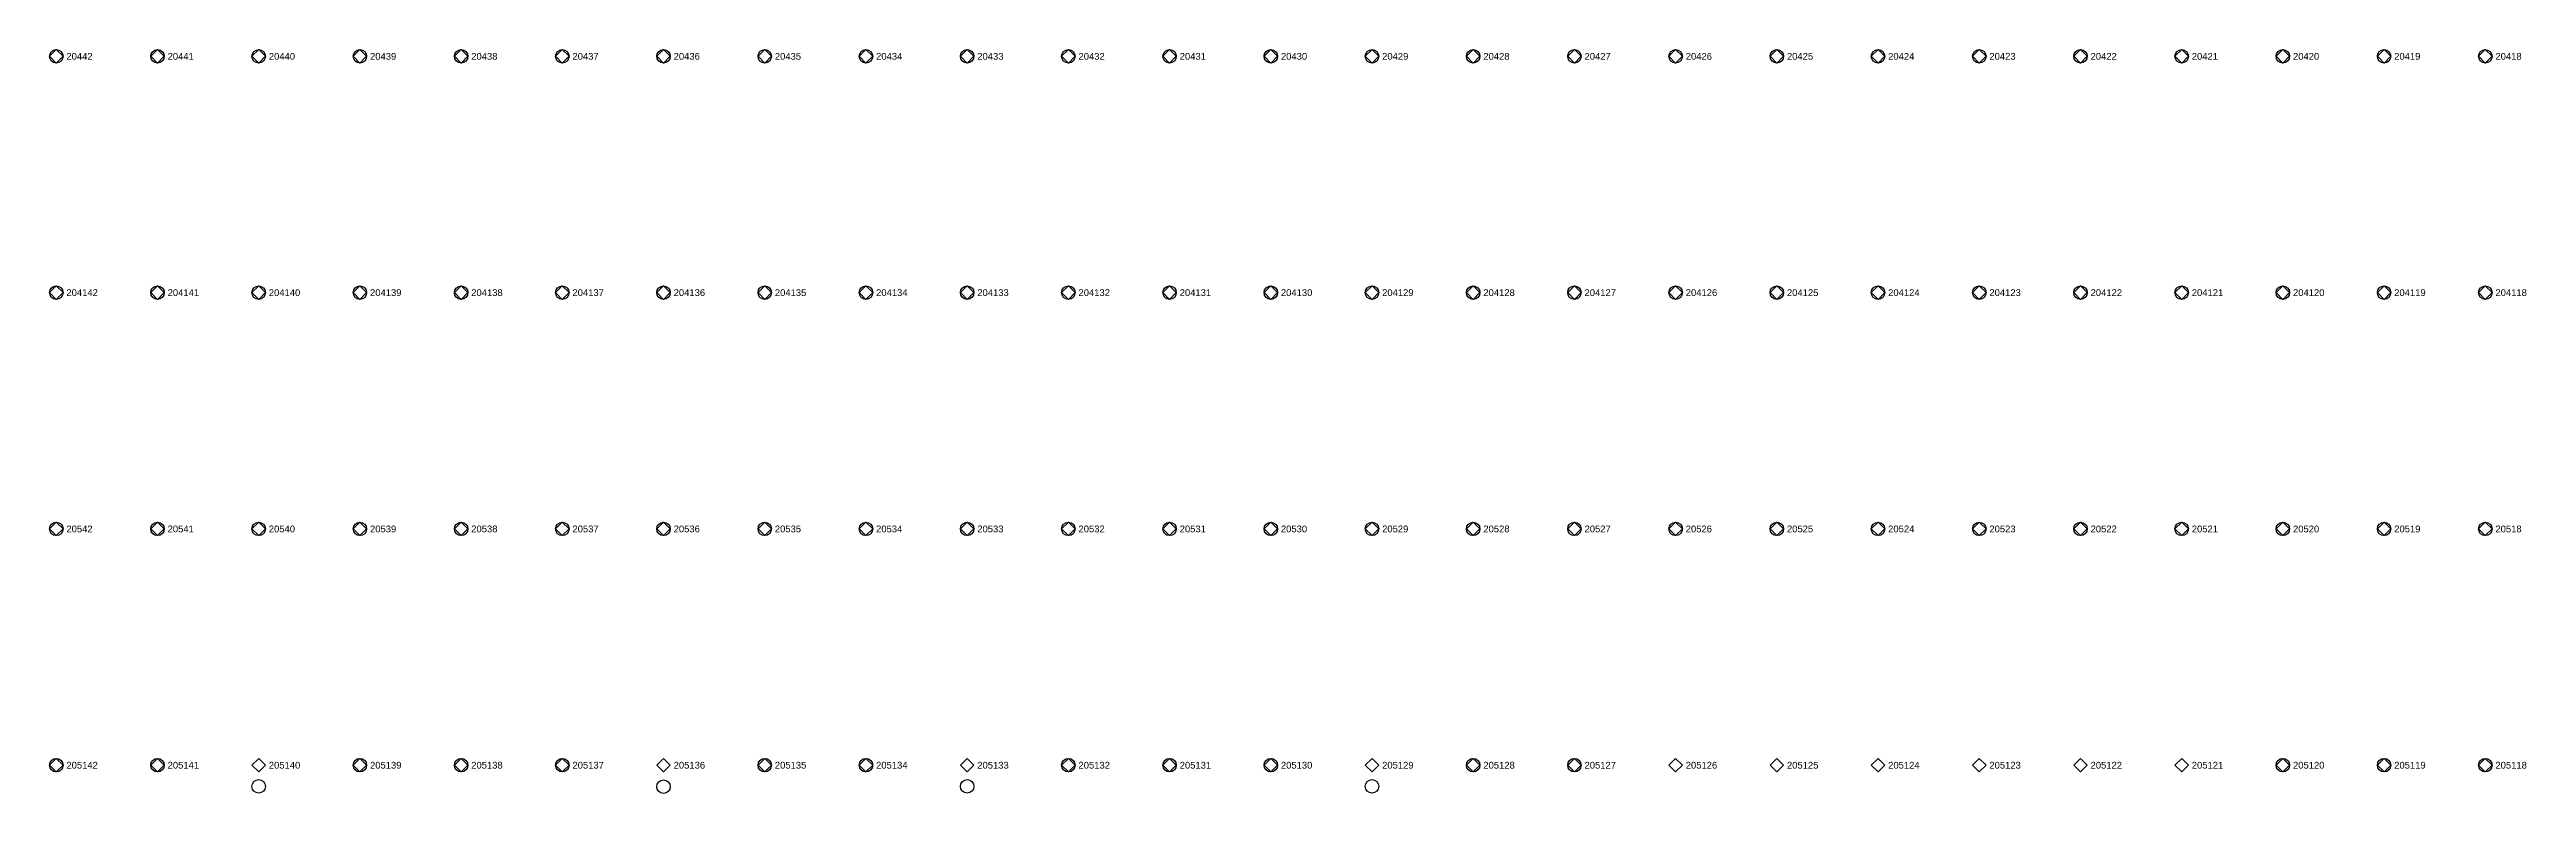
# Model space of a CAD drawing. Extents: x -5 to 376, y -217 to 241.
# Drawn here: x 186.7 to 280, y 126.5 to 154.5 of the extents above; entities that cross this region are included whole.
import ezdxf

# ---------------------------------------------------------------- set-up
doc = ezdxf.new("R2010")
doc.units = 0
for name, color, linetype in [('FIXTURE_INTERFACE_PIN', 4, 'CONTINUOUS'), ('GROUND_INTERFACE_PIN', 6, 'CONTINUOUS'), ('TESTER_INTERFACE_PIN', 144, 'CONTINUOUS'), ('TESTER_INTERFACE_PIN_LABEL', 144, 'CONTINUOUS')]:
    doc.layers.add(name, color=color, linetype=linetype)
doc.styles.get("Standard").update_dxf_attribs({"font": 'arial.ttf'})

msp = doc.modelspace()

# ---------------------------------------------------------------- linework, layer by layer
at = {"layer": 'FIXTURE_INTERFACE_PIN'}
for centre in [(186.97194, 154.2415), (190.78194, 154.2415), (202.21194, 154.2415), (206.02194, 154.2415), (209.83194, 154.2415), (213.64194, 154.2415), (217.45194, 154.2415), (221.26194, 154.2415), (225.07194, 154.2415), (228.88194, 154.2415), (232.69194, 154.2415), (236.50194, 154.2415), (240.31194, 154.2415), (244.12194, 154.2415), (247.93194, 154.2415), (251.74194, 154.2415), (255.55194, 154.2415), (259.36194, 154.2415), (263.17194, 154.2415), (266.98194, 154.2415), (278.41194, 154.2415), (186.97194, 145.3515), (190.78194, 145.3515), (202.21194, 145.3515), (206.02194, 145.3515), (209.83194, 145.3515), (213.64194, 145.3515), (217.45194, 145.3515), (221.26194, 145.3515), (225.07194, 145.3515), (228.88194, 145.3515), (232.69194, 145.3515), (236.50194, 145.3515), (240.31194, 145.3515), (244.12194, 145.3515), (247.93194, 145.3515), (251.74194, 145.3515), (255.55194, 145.3515), (259.36194, 145.3515), (263.17194, 145.3515), (266.98194, 145.3515), (278.41194, 145.3515), (186.97194, 136.4615), (190.78194, 136.4615), (202.21194, 136.4615), (206.02194, 136.4615), (209.83194, 136.4615), (213.64194, 136.4615), (217.45194, 136.4615), (221.26194, 136.4615), (225.07194, 136.4615), (228.88194, 136.4615), (232.69194, 136.4615), (236.50194, 136.4615), (240.31194, 136.4615), (244.12194, 136.4615), (247.93194, 136.4615), (251.74194, 136.4615), (255.55194, 136.4615), (259.36194, 136.4615), (263.17194, 136.4615), (266.98194, 136.4615), (278.41194, 136.4615), (186.97194, 127.5715), (190.78194, 127.5715), (202.21194, 127.5715), (206.02194, 127.5715), (213.64194, 127.5715), (217.45194, 127.5715), (225.07194, 127.5715), (228.88194, 127.5715), (232.69194, 127.5715), (240.31194, 127.5715), (244.12194, 127.5715), (278.41194, 127.5715), (209.83194, 126.76378), (221.26194, 126.77394), (236.50194, 126.77394)]:
    msp.add_circle(centre, 0.254, dxfattribs=at)
at = {"layer": 'GROUND_INTERFACE_PIN'}
for centre in [(194.59194, 154.2415), (198.40194, 154.2415), (270.79194, 154.2415), (274.60194, 154.2415), (194.59194, 145.3515), (198.40194, 145.3515), (270.79194, 145.3515), (274.60194, 145.3515), (194.59194, 136.4615), (198.40194, 136.4615), (270.79194, 136.4615), (274.60194, 136.4615), (198.40194, 127.5715), (270.79194, 127.5715), (274.60194, 127.5715), (194.59194, 126.77394)]:
    msp.add_circle(centre, 0.254, dxfattribs=at)
at = {"layer": 'TESTER_INTERFACE_PIN'}
for p, q in [((186.97194, 154.4955), (186.71794, 154.2415)), ((186.71794, 154.2415), (186.97194, 153.9875)), ((187.22594, 154.2415), (186.97194, 154.4955)), ((186.97194, 153.9875), (187.22594, 154.2415)), ((190.78194, 154.4955), (190.52794, 154.2415)), ((190.52794, 154.2415), (190.78194, 153.9875)), ((191.03594, 154.2415), (190.78194, 154.4955)), ((190.78194, 153.9875), (191.03594, 154.2415)), ((194.59194, 154.4955), (194.33794, 154.2415)), ((194.33794, 154.2415), (194.59194, 153.9875)), ((194.84594, 154.2415), (194.59194, 154.4955)), ((194.59194, 153.9875), (194.84594, 154.2415)), ((198.40194, 154.4955), (198.14794, 154.2415)), ((198.14794, 154.2415), (198.40194, 153.9875)), ((198.65594, 154.2415), (198.40194, 154.4955)), ((198.40194, 153.9875), (198.65594, 154.2415)), ((202.21194, 154.4955), (201.95794, 154.2415)), ((201.95794, 154.2415), (202.21194, 153.9875)), ((202.46594, 154.2415), (202.21194, 154.4955)), ((202.21194, 153.9875), (202.46594, 154.2415)), ((206.02194, 154.4955), (205.76794, 154.2415)), ((205.76794, 154.2415), (206.02194, 153.9875)), ((206.27594, 154.2415), (206.02194, 154.4955)), ((206.02194, 153.9875), (206.27594, 154.2415)), ((209.83194, 154.4955), (209.57794, 154.2415)), ((209.57794, 154.2415), (209.83194, 153.9875)), ((210.08594, 154.2415), (209.83194, 154.4955)), ((209.83194, 153.9875), (210.08594, 154.2415)), ((213.64194, 154.4955), (213.38794, 154.2415)), ((213.38794, 154.2415), (213.64194, 153.9875)), ((213.89594, 154.2415), (213.64194, 154.4955)), ((213.64194, 153.9875), (213.89594, 154.2415)), ((217.45194, 154.4955), (217.19794, 154.2415)), ((217.19794, 154.2415), (217.45194, 153.9875)), ((217.70594, 154.2415), (217.45194, 154.4955)), ((217.45194, 153.9875), (217.70594, 154.2415)), ((221.26194, 154.4955), (221.00794, 154.2415)), ((221.00794, 154.2415), (221.26194, 153.9875)), ((221.51594, 154.2415), (221.26194, 154.4955)), ((221.26194, 153.9875), (221.51594, 154.2415)), ((225.07194, 154.4955), (224.81794, 154.2415)), ((224.81794, 154.2415), (225.07194, 153.9875)), ((225.32594, 154.2415), (225.07194, 154.4955)), ((225.07194, 153.9875), (225.32594, 154.2415)), ((228.88194, 154.4955), (228.62794, 154.2415)), ((228.62794, 154.2415), (228.88194, 153.9875)), ((229.13594, 154.2415), (228.88194, 154.4955)), ((228.88194, 153.9875), (229.13594, 154.2415)), ((232.69194, 154.4955), (232.43794, 154.2415)), ((232.43794, 154.2415), (232.69194, 153.9875)), ((232.94594, 154.2415), (232.69194, 154.4955)), ((232.69194, 153.9875), (232.94594, 154.2415)), ((236.50194, 154.4955), (236.24794, 154.2415)), ((236.24794, 154.2415), (236.50194, 153.9875)), ((236.75594, 154.2415), (236.50194, 154.4955)), ((236.50194, 153.9875), (236.75594, 154.2415)), ((240.31194, 154.4955), (240.05794, 154.2415)), ((240.05794, 154.2415), (240.31194, 153.9875)), ((240.56594, 154.2415), (240.31194, 154.4955)), ((240.31194, 153.9875), (240.56594, 154.2415)), ((244.12194, 154.4955), (243.86794, 154.2415)), ((243.86794, 154.2415), (244.12194, 153.9875)), ((244.37594, 154.2415), (244.12194, 154.4955)), ((244.12194, 153.9875), (244.37594, 154.2415)), ((247.93194, 154.4955), (247.67794, 154.2415)), ((247.67794, 154.2415), (247.93194, 153.9875)), ((248.18594, 154.2415), (247.93194, 154.4955)), ((247.93194, 153.9875), (248.18594, 154.2415)), ((251.74194, 154.4955), (251.48794, 154.2415)), ((251.48794, 154.2415), (251.74194, 153.9875)), ((251.99594, 154.2415), (251.74194, 154.4955)), ((251.74194, 153.9875), (251.99594, 154.2415)), ((255.55194, 154.4955), (255.29794, 154.2415)), ((255.29794, 154.2415), (255.55194, 153.9875)), ((255.80594, 154.2415), (255.55194, 154.4955)), ((255.55194, 153.9875), (255.80594, 154.2415)), ((259.36194, 154.4955), (259.10794, 154.2415)), ((259.10794, 154.2415), (259.36194, 153.9875)), ((259.61594, 154.2415), (259.36194, 154.4955)), ((259.36194, 153.9875), (259.61594, 154.2415)), ((263.17194, 154.4955), (262.91794, 154.2415)), ((262.91794, 154.2415), (263.17194, 153.9875)), ((263.42594, 154.2415), (263.17194, 154.4955)), ((263.17194, 153.9875), (263.42594, 154.2415)), ((266.98194, 154.4955), (266.72794, 154.2415)), ((266.72794, 154.2415), (266.98194, 153.9875)), ((267.23594, 154.2415), (266.98194, 154.4955)), ((266.98194, 153.9875), (267.23594, 154.2415)), ((270.79194, 154.4955), (270.53794, 154.2415)), ((270.53794, 154.2415), (270.79194, 153.9875)), ((271.04594, 154.2415), (270.79194, 154.4955)), ((270.79194, 153.9875), (271.04594, 154.2415)), ((274.60194, 154.4955), (274.34794, 154.2415)), ((274.34794, 154.2415), (274.60194, 153.9875)), ((274.85594, 154.2415), (274.60194, 154.4955)), ((274.60194, 153.9875), (274.85594, 154.2415)), ((278.41194, 154.4955), (278.15794, 154.2415)), ((278.15794, 154.2415), (278.41194, 153.9875)), ((278.66594, 154.2415), (278.41194, 154.4955)), ((278.41194, 153.9875), (278.66594, 154.2415)), ((186.97194, 145.6055), (186.71794, 145.3515)), ((187.22594, 145.3515), (186.97194, 145.6055)), ((190.78194, 145.6055), (190.52794, 145.3515)), ((191.03594, 145.3515), (190.78194, 145.6055)), ((194.59194, 145.6055), (194.33794, 145.3515)), ((194.84594, 145.3515), (194.59194, 145.6055)), ((198.40194, 145.6055), (198.14794, 145.3515)), ((198.65594, 145.3515), (198.40194, 145.6055)), ((202.21194, 145.6055), (201.95794, 145.3515)), ((202.46594, 145.3515), (202.21194, 145.6055)), ((206.02194, 145.6055), (205.76794, 145.3515)), ((206.27594, 145.3515), (206.02194, 145.6055)), ((209.83194, 145.6055), (209.57794, 145.3515)), ((210.08594, 145.3515), (209.83194, 145.6055)), ((213.64194, 145.6055), (213.38794, 145.3515)), ((213.89594, 145.3515), (213.64194, 145.6055)), ((217.45194, 145.6055), (217.19794, 145.3515)), ((217.70594, 145.3515), (217.45194, 145.6055)), ((221.26194, 145.6055), (221.00794, 145.3515)), ((221.51594, 145.3515), (221.26194, 145.6055)), ((225.07194, 145.6055), (224.81794, 145.3515)), ((225.32594, 145.3515), (225.07194, 145.6055)), ((228.88194, 145.6055), (228.62794, 145.3515)), ((229.13594, 145.3515), (228.88194, 145.6055)), ((232.69194, 145.6055), (232.43794, 145.3515)), ((232.94594, 145.3515), (232.69194, 145.6055)), ((236.50194, 145.6055), (236.24794, 145.3515)), ((236.75594, 145.3515), (236.50194, 145.6055)), ((240.31194, 145.6055), (240.05794, 145.3515)), ((240.56594, 145.3515), (240.31194, 145.6055)), ((244.12194, 145.6055), (243.86794, 145.3515)), ((244.37594, 145.3515), (244.12194, 145.6055)), ((247.93194, 145.6055), (247.67794, 145.3515)), ((248.18594, 145.3515), (247.93194, 145.6055)), ((251.74194, 145.6055), (251.48794, 145.3515)), ((251.99594, 145.3515), (251.74194, 145.6055)), ((255.55194, 145.6055), (255.29794, 145.3515)), ((255.80594, 145.3515), (255.55194, 145.6055)), ((259.36194, 145.6055), (259.10794, 145.3515)), ((259.61594, 145.3515), (259.36194, 145.6055)), ((263.17194, 145.6055), (262.91794, 145.3515)), ((263.42594, 145.3515), (263.17194, 145.6055)), ((266.98194, 145.6055), (266.72794, 145.3515)), ((267.23594, 145.3515), (266.98194, 145.6055)), ((270.79194, 145.6055), (270.53794, 145.3515)), ((271.04594, 145.3515), (270.79194, 145.6055)), ((274.60194, 145.6055), (274.34794, 145.3515)), ((274.85594, 145.3515), (274.60194, 145.6055)), ((278.41194, 145.6055), (278.15794, 145.3515)), ((278.66594, 145.3515), (278.41194, 145.6055)), ((186.71794, 145.3515), (186.97194, 145.0975)), ((186.97194, 145.0975), (187.22594, 145.3515)), ((190.52794, 145.3515), (190.78194, 145.0975)), ((190.78194, 145.0975), (191.03594, 145.3515)), ((194.33794, 145.3515), (194.59194, 145.0975)), ((194.59194, 145.0975), (194.84594, 145.3515)), ((198.14794, 145.3515), (198.40194, 145.0975)), ((198.40194, 145.0975), (198.65594, 145.3515)), ((201.95794, 145.3515), (202.21194, 145.0975)), ((202.21194, 145.0975), (202.46594, 145.3515)), ((205.76794, 145.3515), (206.02194, 145.0975)), ((206.02194, 145.0975), (206.27594, 145.3515)), ((209.57794, 145.3515), (209.83194, 145.0975)), ((209.83194, 145.0975), (210.08594, 145.3515)), ((213.38794, 145.3515), (213.64194, 145.0975)), ((213.64194, 145.0975), (213.89594, 145.3515)), ((217.19794, 145.3515), (217.45194, 145.0975)), ((217.45194, 145.0975), (217.70594, 145.3515)), ((221.00794, 145.3515), (221.26194, 145.0975)), ((221.26194, 145.0975), (221.51594, 145.3515)), ((224.81794, 145.3515), (225.07194, 145.0975)), ((225.07194, 145.0975), (225.32594, 145.3515)), ((228.62794, 145.3515), (228.88194, 145.0975)), ((228.88194, 145.0975), (229.13594, 145.3515)), ((232.43794, 145.3515), (232.69194, 145.0975)), ((232.69194, 145.0975), (232.94594, 145.3515)), ((236.24794, 145.3515), (236.50194, 145.0975)), ((236.50194, 145.0975), (236.75594, 145.3515)), ((240.05794, 145.3515), (240.31194, 145.0975)), ((240.31194, 145.0975), (240.56594, 145.3515)), ((243.86794, 145.3515), (244.12194, 145.0975)), ((244.12194, 145.0975), (244.37594, 145.3515)), ((247.67794, 145.3515), (247.93194, 145.0975)), ((247.93194, 145.0975), (248.18594, 145.3515)), ((251.48794, 145.3515), (251.74194, 145.0975)), ((251.74194, 145.0975), (251.99594, 145.3515)), ((255.29794, 145.3515), (255.55194, 145.0975)), ((255.55194, 145.0975), (255.80594, 145.3515)), ((259.10794, 145.3515), (259.36194, 145.0975)), ((259.36194, 145.0975), (259.61594, 145.3515)), ((262.91794, 145.3515), (263.17194, 145.0975)), ((263.17194, 145.0975), (263.42594, 145.3515)), ((266.72794, 145.3515), (266.98194, 145.0975)), ((266.98194, 145.0975), (267.23594, 145.3515)), ((270.53794, 145.3515), (270.79194, 145.0975)), ((270.79194, 145.0975), (271.04594, 145.3515)), ((274.34794, 145.3515), (274.60194, 145.0975)), ((274.60194, 145.0975), (274.85594, 145.3515)), ((278.15794, 145.3515), (278.41194, 145.0975)), ((278.41194, 145.0975), (278.66594, 145.3515)), ((186.97194, 136.7155), (186.71794, 136.4615)), ((186.71794, 136.4615), (186.97194, 136.2075)), ((187.22594, 136.4615), (186.97194, 136.7155)), ((186.97194, 136.2075), (187.22594, 136.4615)), ((190.78194, 136.7155), (190.52794, 136.4615)), ((190.52794, 136.4615), (190.78194, 136.2075)), ((191.03594, 136.4615), (190.78194, 136.7155)), ((190.78194, 136.2075), (191.03594, 136.4615)), ((194.59194, 136.7155), (194.33794, 136.4615)), ((194.33794, 136.4615), (194.59194, 136.2075)), ((194.84594, 136.4615), (194.59194, 136.7155)), ((194.59194, 136.2075), (194.84594, 136.4615)), ((198.40194, 136.7155), (198.14794, 136.4615)), ((198.14794, 136.4615), (198.40194, 136.2075)), ((198.65594, 136.4615), (198.40194, 136.7155)), ((198.40194, 136.2075), (198.65594, 136.4615)), ((202.21194, 136.7155), (201.95794, 136.4615)), ((201.95794, 136.4615), (202.21194, 136.2075)), ((202.46594, 136.4615), (202.21194, 136.7155)), ((202.21194, 136.2075), (202.46594, 136.4615)), ((206.02194, 136.7155), (205.76794, 136.4615)), ((205.76794, 136.4615), (206.02194, 136.2075)), ((206.27594, 136.4615), (206.02194, 136.7155)), ((206.02194, 136.2075), (206.27594, 136.4615)), ((209.83194, 136.7155), (209.57794, 136.4615)), ((209.57794, 136.4615), (209.83194, 136.2075)), ((210.08594, 136.4615), (209.83194, 136.7155)), ((209.83194, 136.2075), (210.08594, 136.4615)), ((213.64194, 136.7155), (213.38794, 136.4615)), ((213.38794, 136.4615), (213.64194, 136.2075)), ((213.89594, 136.4615), (213.64194, 136.7155)), ((213.64194, 136.2075), (213.89594, 136.4615)), ((217.45194, 136.7155), (217.19794, 136.4615)), ((217.19794, 136.4615), (217.45194, 136.2075)), ((217.70594, 136.4615), (217.45194, 136.7155)), ((217.45194, 136.2075), (217.70594, 136.4615)), ((221.26194, 136.7155), (221.00794, 136.4615)), ((221.00794, 136.4615), (221.26194, 136.2075)), ((221.51594, 136.4615), (221.26194, 136.7155)), ((221.26194, 136.2075), (221.51594, 136.4615)), ((225.07194, 136.7155), (224.81794, 136.4615)), ((224.81794, 136.4615), (225.07194, 136.2075)), ((225.32594, 136.4615), (225.07194, 136.7155)), ((225.07194, 136.2075), (225.32594, 136.4615)), ((228.88194, 136.7155), (228.62794, 136.4615)), ((228.62794, 136.4615), (228.88194, 136.2075)), ((229.13594, 136.4615), (228.88194, 136.7155)), ((228.88194, 136.2075), (229.13594, 136.4615)), ((232.69194, 136.7155), (232.43794, 136.4615)), ((232.43794, 136.4615), (232.69194, 136.2075)), ((232.94594, 136.4615), (232.69194, 136.7155)), ((232.69194, 136.2075), (232.94594, 136.4615)), ((236.50194, 136.7155), (236.24794, 136.4615)), ((236.24794, 136.4615), (236.50194, 136.2075)), ((236.75594, 136.4615), (236.50194, 136.7155)), ((236.50194, 136.2075), (236.75594, 136.4615)), ((240.31194, 136.7155), (240.05794, 136.4615)), ((240.05794, 136.4615), (240.31194, 136.2075)), ((240.56594, 136.4615), (240.31194, 136.7155)), ((240.31194, 136.2075), (240.56594, 136.4615)), ((244.12194, 136.7155), (243.86794, 136.4615)), ((243.86794, 136.4615), (244.12194, 136.2075)), ((244.37594, 136.4615), (244.12194, 136.7155)), ((244.12194, 136.2075), (244.37594, 136.4615)), ((247.93194, 136.7155), (247.67794, 136.4615)), ((247.67794, 136.4615), (247.93194, 136.2075)), ((248.18594, 136.4615), (247.93194, 136.7155)), ((247.93194, 136.2075), (248.18594, 136.4615)), ((251.74194, 136.7155), (251.48794, 136.4615)), ((251.48794, 136.4615), (251.74194, 136.2075)), ((251.99594, 136.4615), (251.74194, 136.7155)), ((251.74194, 136.2075), (251.99594, 136.4615)), ((255.55194, 136.7155), (255.29794, 136.4615)), ((255.29794, 136.4615), (255.55194, 136.2075)), ((255.80594, 136.4615), (255.55194, 136.7155)), ((255.55194, 136.2075), (255.80594, 136.4615)), ((259.36194, 136.7155), (259.10794, 136.4615)), ((259.10794, 136.4615), (259.36194, 136.2075)), ((259.61594, 136.4615), (259.36194, 136.7155)), ((259.36194, 136.2075), (259.61594, 136.4615)), ((263.17194, 136.7155), (262.91794, 136.4615)), ((262.91794, 136.4615), (263.17194, 136.2075)), ((263.42594, 136.4615), (263.17194, 136.7155)), ((263.17194, 136.2075), (263.42594, 136.4615)), ((266.98194, 136.7155), (266.72794, 136.4615)), ((266.72794, 136.4615), (266.98194, 136.2075)), ((267.23594, 136.4615), (266.98194, 136.7155)), ((266.98194, 136.2075), (267.23594, 136.4615)), ((270.79194, 136.7155), (270.53794, 136.4615)), ((270.53794, 136.4615), (270.79194, 136.2075)), ((271.04594, 136.4615), (270.79194, 136.7155)), ((270.79194, 136.2075), (271.04594, 136.4615)), ((274.60194, 136.7155), (274.34794, 136.4615)), ((274.34794, 136.4615), (274.60194, 136.2075)), ((274.85594, 136.4615), (274.60194, 136.7155)), ((274.60194, 136.2075), (274.85594, 136.4615)), ((278.41194, 136.7155), (278.15794, 136.4615)), ((278.15794, 136.4615), (278.41194, 136.2075)), ((278.66594, 136.4615), (278.41194, 136.7155)), ((278.41194, 136.2075), (278.66594, 136.4615)), ((186.97194, 127.8255), (186.71794, 127.5715)), ((187.22594, 127.5715), (186.97194, 127.8255)), ((190.78194, 127.8255), (190.52794, 127.5715)), ((191.03594, 127.5715), (190.78194, 127.8255)), ((194.59194, 127.8255), (194.33794, 127.5715)), ((194.84594, 127.5715), (194.59194, 127.8255)), ((198.40194, 127.8255), (198.14794, 127.5715)), ((198.65594, 127.5715), (198.40194, 127.8255)), ((202.21194, 127.8255), (201.95794, 127.5715)), ((202.46594, 127.5715), (202.21194, 127.8255)), ((206.02194, 127.8255), (205.76794, 127.5715)), ((206.27594, 127.5715), (206.02194, 127.8255)), ((209.83194, 127.8255), (209.57794, 127.5715)), ((210.08594, 127.5715), (209.83194, 127.8255)), ((213.64194, 127.8255), (213.38794, 127.5715)), ((213.89594, 127.5715), (213.64194, 127.8255)), ((217.45194, 127.8255), (217.19794, 127.5715)), ((217.70594, 127.5715), (217.45194, 127.8255)), ((221.26194, 127.8255), (221.00794, 127.5715)), ((221.51594, 127.5715), (221.26194, 127.8255)), ((225.07194, 127.8255), (224.81794, 127.5715)), ((225.32594, 127.5715), (225.07194, 127.8255)), ((228.88194, 127.8255), (228.62794, 127.5715)), ((229.13594, 127.5715), (228.88194, 127.8255)), ((232.69194, 127.8255), (232.43794, 127.5715)), ((232.94594, 127.5715), (232.69194, 127.8255)), ((236.50194, 127.8255), (236.24794, 127.5715)), ((236.75594, 127.5715), (236.50194, 127.8255)), ((240.31194, 127.8255), (240.05794, 127.5715)), ((240.56594, 127.5715), (240.31194, 127.8255)), ((244.12194, 127.8255), (243.86794, 127.5715)), ((244.37594, 127.5715), (244.12194, 127.8255)), ((247.93194, 127.8255), (247.67794, 127.5715)), ((248.18594, 127.5715), (247.93194, 127.8255)), ((251.74194, 127.8255), (251.48794, 127.5715)), ((251.99594, 127.5715), (251.74194, 127.8255)), ((255.55194, 127.8255), (255.29794, 127.5715)), ((255.80594, 127.5715), (255.55194, 127.8255)), ((259.36194, 127.8255), (259.10794, 127.5715)), ((259.61594, 127.5715), (259.36194, 127.8255)), ((263.17194, 127.8255), (262.91794, 127.5715)), ((263.42594, 127.5715), (263.17194, 127.8255)), ((266.98194, 127.8255), (266.72794, 127.5715)), ((267.23594, 127.5715), (266.98194, 127.8255)), ((270.79194, 127.8255), (270.53794, 127.5715)), ((271.04594, 127.5715), (270.79194, 127.8255)), ((274.60194, 127.8255), (274.34794, 127.5715)), ((274.85594, 127.5715), (274.60194, 127.8255)), ((278.41194, 127.8255), (278.15794, 127.5715)), ((278.66594, 127.5715), (278.41194, 127.8255)), ((186.71794, 127.5715), (186.97194, 127.3175)), ((186.97194, 127.3175), (187.22594, 127.5715)), ((190.52794, 127.5715), (190.78194, 127.3175)), ((190.78194, 127.3175), (191.03594, 127.5715)), ((194.33794, 127.5715), (194.59194, 127.3175)), ((194.59194, 127.3175), (194.84594, 127.5715)), ((198.14794, 127.5715), (198.40194, 127.3175)), ((198.40194, 127.3175), (198.65594, 127.5715)), ((201.95794, 127.5715), (202.21194, 127.3175)), ((202.21194, 127.3175), (202.46594, 127.5715)), ((205.76794, 127.5715), (206.02194, 127.3175)), ((206.02194, 127.3175), (206.27594, 127.5715)), ((209.57794, 127.5715), (209.83194, 127.3175)), ((209.83194, 127.3175), (210.08594, 127.5715)), ((213.38794, 127.5715), (213.64194, 127.3175)), ((213.64194, 127.3175), (213.89594, 127.5715)), ((217.19794, 127.5715), (217.45194, 127.3175)), ((217.45194, 127.3175), (217.70594, 127.5715)), ((221.00794, 127.5715), (221.26194, 127.3175)), ((221.26194, 127.3175), (221.51594, 127.5715)), ((224.81794, 127.5715), (225.07194, 127.3175)), ((225.07194, 127.3175), (225.32594, 127.5715)), ((228.62794, 127.5715), (228.88194, 127.3175)), ((228.88194, 127.3175), (229.13594, 127.5715)), ((232.43794, 127.5715), (232.69194, 127.3175)), ((232.69194, 127.3175), (232.94594, 127.5715)), ((236.24794, 127.5715), (236.50194, 127.3175)), ((236.50194, 127.3175), (236.75594, 127.5715)), ((240.05794, 127.5715), (240.31194, 127.3175)), ((240.31194, 127.3175), (240.56594, 127.5715)), ((243.86794, 127.5715), (244.12194, 127.3175)), ((244.12194, 127.3175), (244.37594, 127.5715)), ((247.67794, 127.5715), (247.93194, 127.3175)), ((247.93194, 127.3175), (248.18594, 127.5715)), ((251.48794, 127.5715), (251.74194, 127.3175)), ((251.74194, 127.3175), (251.99594, 127.5715)), ((255.29794, 127.5715), (255.55194, 127.3175)), ((255.55194, 127.3175), (255.80594, 127.5715)), ((259.10794, 127.5715), (259.36194, 127.3175)), ((259.36194, 127.3175), (259.61594, 127.5715)), ((262.91794, 127.5715), (263.17194, 127.3175)), ((263.17194, 127.3175), (263.42594, 127.5715)), ((266.72794, 127.5715), (266.98194, 127.3175)), ((266.98194, 127.3175), (267.23594, 127.5715)), ((270.53794, 127.5715), (270.79194, 127.3175)), ((270.79194, 127.3175), (271.04594, 127.5715)), ((274.34794, 127.5715), (274.60194, 127.3175)), ((274.60194, 127.3175), (274.85594, 127.5715)), ((278.15794, 127.5715), (278.41194, 127.3175)), ((278.41194, 127.3175), (278.66594, 127.5715))]:
    msp.add_line(p, q, dxfattribs=at)

# ---------------------------------------------------------------- texts
at = {"layer": 'TESTER_INTERFACE_PIN_LABEL'}
for s, p in [('20442', (187.35294, 154.1145)), ('20441', (191.16294, 154.1145)), ('20440', (194.97294, 154.1145)), ('20439', (198.78294, 154.1145)), ('20438', (202.59294, 154.1145)), ('20437', (206.40294, 154.1145)), ('20436', (210.21294, 154.1145)), ('20435', (214.02294, 154.1145)), ('20434', (217.83294, 154.1145)), ('20433', (221.64294, 154.1145)), ('20432', (225.45294, 154.1145)), ('20431', (229.26294, 154.1145)), ('20430', (233.07294, 154.1145)), ('20429', (236.88294, 154.1145)), ('20428', (240.69294, 154.1145)), ('20427', (244.50294, 154.1145)), ('20426', (248.31294, 154.1145)), ('20425', (252.12294, 154.1145)), ('20424', (255.93294, 154.1145)), ('20423', (259.74294, 154.1145)), ('20422', (263.55294, 154.1145)), ('20421', (267.36294, 154.1145)), ('20420', (271.17294, 154.1145)), ('20419', (274.98294, 154.1145)), ('20418', (278.79294, 154.1145)), ('204142', (187.35294, 145.2245)), ('204141', (191.16294, 145.2245)), ('204140', (194.97294, 145.2245)), ('204139', (198.78294, 145.2245)), ('204138', (202.59294, 145.2245)), ('204137', (206.40294, 145.2245)), ('204136', (210.21294, 145.2245)), ('204135', (214.02294, 145.2245)), ('204134', (217.83294, 145.2245)), ('204133', (221.64294, 145.2245)), ('204132', (225.45294, 145.2245)), ('204131', (229.26294, 145.2245)), ('204130', (233.07294, 145.2245)), ('204129', (236.88294, 145.2245)), ('204128', (240.69294, 145.2245)), ('204127', (244.50294, 145.2245)), ('204126', (248.31294, 145.2245)), ('204125', (252.12294, 145.2245)), ('204124', (255.93294, 145.2245)), ('204123', (259.74294, 145.2245)), ('204122', (263.55294, 145.2245)), ('204121', (267.36294, 145.2245)), ('204120', (271.17294, 145.2245)), ('204119', (274.98294, 145.2245)), ('204118', (278.79294, 145.2245)), ('20542', (187.35294, 136.3345)), ('20541', (191.16294, 136.3345)), ('20540', (194.97294, 136.3345)), ('20539', (198.78294, 136.3345)), ('20538', (202.59294, 136.3345)), ('20537', (206.40294, 136.3345)), ('20536', (210.21294, 136.3345)), ('20535', (214.02294, 136.3345)), ('20534', (217.83294, 136.3345)), ('20533', (221.64294, 136.3345)), ('20532', (225.45294, 136.3345)), ('20531', (229.26294, 136.3345)), ('20530', (233.07294, 136.3345)), ('20529', (236.88294, 136.3345)), ('20528', (240.69294, 136.3345)), ('20527', (244.50294, 136.3345)), ('20526', (248.31294, 136.3345)), ('20525', (252.12294, 136.3345)), ('20524', (255.93294, 136.3345)), ('20523', (259.74294, 136.3345)), ('20522', (263.55294, 136.3345)), ('20521', (267.36294, 136.3345)), ('20520', (271.17294, 136.3345)), ('20519', (274.98294, 136.3345)), ('20518', (278.79294, 136.3345)), ('205142', (187.35294, 127.4445)), ('205141', (191.16294, 127.4445)), ('205140', (194.97294, 127.4445)), ('205139', (198.78294, 127.4445)), ('205138', (202.59294, 127.4445)), ('205137', (206.40294, 127.4445)), ('205136', (210.21294, 127.4445)), ('205135', (214.02294, 127.4445)), ('205134', (217.83294, 127.4445)), ('205133', (221.64294, 127.4445)), ('205132', (225.45294, 127.4445)), ('205131', (229.26294, 127.4445)), ('205130', (233.07294, 127.4445)), ('205129', (236.88294, 127.4445)), ('205128', (240.69294, 127.4445)), ('205127', (244.50294, 127.4445)), ('205126', (248.31294, 127.4445)), ('205125', (252.12294, 127.4445)), ('205124', (255.93294, 127.4445)), ('205123', (259.74294, 127.4445)), ('205122', (263.55294, 127.4445)), ('205121', (267.36294, 127.4445)), ('205120', (271.17294, 127.4445)), ('205119', (274.98294, 127.4445)), ('205118', (278.79294, 127.4445))]:
    msp.add_text(s, height=0.254, dxfattribs=at).set_placement(p)

doc.saveas('drawing.dxf')
